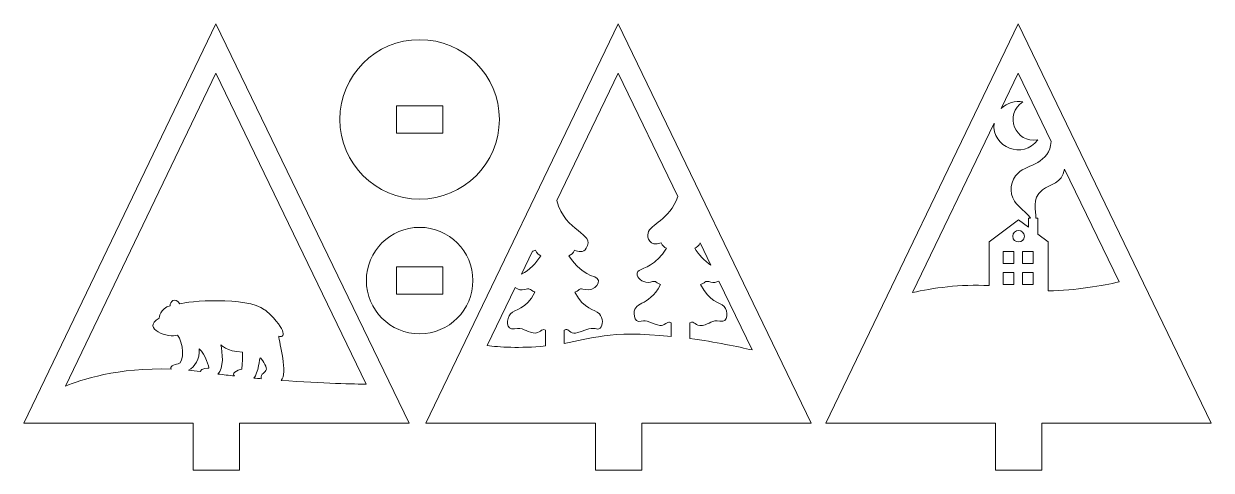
# Model space of a CAD drawing. Header units: inches. Extents: x 0.2 to 15.5, y 0.1 to 5.8.
import ezdxf

# ---------------------------------------------------------------- set-up
doc = ezdxf.new("R2010")
doc.units = ezdxf.units.IN
doc.header["$MEASUREMENT"] = 0
doc.layers.add('_U+0421_U+043B_U+043E_U+0439 1', color=7, linetype='Continuous')

msp = doc.modelspace()

# ---------------------------------------------------------------- linework, layer by layer
at = {"layer": '_U+0421_U+043B_U+043E_U+0439 1', "color": 1, "lineweight": 9, "true_color": 0xff0000}
for points in [[(2.659, 5.846), (0.172, 0.67), (2.365, 0.67), (2.365, 0.062), (2.967, 0.062), (2.967, 0.67), (5.161, 0.67), (2.659, 5.846)], [(7.867, 5.846), (5.38, 0.67), (7.573, 0.67), (7.573, 0.062), (8.175, 0.062), (8.175, 0.67), (10.369, 0.67), (7.867, 5.846)], [(13.045, 5.846), (10.558, 0.67), (12.752, 0.67), (12.752, 0.062), (13.353, 0.062), (13.353, 0.67), (15.547, 0.67), (13.045, 5.846)], [(5.598, 4.429), (4.996, 4.429), (4.996, 4.784), (5.598, 4.784), (5.598, 4.429), (5.598, 4.429)], [(12.992, 2.895), (12.992, 2.74), (12.854, 2.74), (12.854, 2.895), (12.992, 2.895)], [(13.241, 2.895), (13.241, 2.74), (13.104, 2.74), (13.104, 2.895), (13.241, 2.895)], [(5.598, 2.341), (4.996, 2.341), (4.996, 2.696), (5.598, 2.696), (5.598, 2.341), (5.598, 2.341)], [(12.992, 2.623), (12.992, 2.469), (12.854, 2.469), (12.854, 2.623), (12.992, 2.623)], [(13.104, 2.469), (13.104, 2.623), (13.241, 2.623), (13.241, 2.469), (13.104, 2.469)]]:
    msp.add_lwpolyline(points, dxfattribs=at)
for points, knots in [([(5.297, 5.639), (4.727, 5.639), (4.265, 5.177), (4.265, 4.607), (4.265, 4.036), (4.727, 3.574), (5.297, 3.574), (5.868, 3.574), (6.33, 4.036), (6.33, 4.607), (6.33, 5.177), (5.868, 5.639), (5.297, 5.639)], [0, 0, 0, 0, 1, 1, 1, 2, 2, 2, 3, 3, 3, 4, 4, 4, 4]), ([(3.309, 2.126), (3.304, 2.131), (3.297, 2.136), (3.291, 2.141), (3.291, 2.141), (3.291, 2.141), (3.291, 2.141), (3.291, 2.141), (3.291, 2.141), (3.291, 2.141), (3.055, 2.314), (2.289, 2.253), (2.192, 2.216), (2.126, 2.315), (2.063, 2.247), (2.068, 2.191), (1.932, 2.164), (1.925, 2.031), (1.925, 2.031), (1.682, 1.892), (2.059, 1.769), (2.161, 1.812), (2.241, 1.734), (2.253, 1.449), (2.173, 1.439), (2.114, 1.431), (2.056, 1.403), (2.082, 1.371), (1.391, 1.397), (0.906, 1.232), (0.711, 1.15), (0.711, 1.15), (2.66, 5.206), (2.66, 5.206), (2.66, 5.206), (4.607, 1.177), (4.607, 1.177), (4.467, 1.178), (4.05, 1.185), (3.504, 1.226), (3.596, 1.307), (3.479, 1.721), (3.473, 1.799), (3.543, 1.767), (3.604, 1.859), (3.309, 2.126)], [0, 0, 0, 0, 1, 1, 1, 2, 2, 2, 3, 3, 3, 4, 4, 4, 5, 5, 5, 6, 6, 6, 7, 7, 7, 8, 8, 8, 9, 9, 9, 10, 10, 10, 11, 11, 11, 12, 12, 12, 13, 13, 13, 14, 14, 14, 15, 15, 15, 15]), ([(7.868, 5.206), (7.868, 5.206), (8.639, 3.609), (8.639, 3.609), (8.533, 3.294), (8.282, 3.252), (8.255, 3.133), (8.242, 3.079), (8.27, 2.947), (8.423, 3.008), (8.44, 2.973), (8.466, 2.947), (8.495, 2.938), (8.45, 2.867), (8.397, 2.807), (8.339, 2.759), (8.198, 2.644), (8.097, 2.676), (8.116, 2.588), (8.126, 2.539), (8.204, 2.478), (8.286, 2.499), (8.374, 2.522), (8.331, 2.502), (8.417, 2.467), (8.259, 2.156), (8.047, 2.272), (8.078, 2.055), (8.086, 2.004), (8.114, 1.981), (8.168, 1.992), (8.212, 2.001), (8.219, 2.002), (8.277, 1.979), (8.45, 1.911), (8.434, 1.932), (8.51, 1.976), (8.529, 1.987), (8.541, 1.98), (8.555, 1.972), (8.555, 1.972), (8.555, 1.796), (8.555, 1.796), (7.737, 1.878), (7.514, 1.761), (7.171, 1.704), (7.171, 1.704), (7.171, 1.875), (7.171, 1.875), (7.185, 1.883), (7.197, 1.89), (7.216, 1.879), (7.286, 1.838), (7.271, 1.812), (7.449, 1.882), (7.564, 1.927), (7.59, 1.867), (7.635, 1.903), (7.676, 1.937), (7.673, 2.036), (7.625, 2.087), (7.562, 2.154), (7.428, 2.135), (7.309, 2.369), (7.395, 2.405), (7.352, 2.425), (7.44, 2.402), (7.565, 2.369), (7.681, 2.525), (7.564, 2.565), (7.419, 2.615), (7.315, 2.709), (7.231, 2.841), (7.26, 2.85), (7.286, 2.875), (7.303, 2.911), (7.354, 2.89), (7.415, 2.875), (7.455, 2.939), (7.577, 3.14), (7.182, 3.14), (7.074, 3.554), (7.074, 3.554), (7.868, 5.206), (7.868, 5.206)], [0, 0, 0, 0, 1, 1, 1, 2, 2, 2, 3, 3, 3, 4, 4, 4, 5, 5, 5, 6, 6, 6, 7, 7, 7, 8, 8, 8, 9, 9, 9, 10, 10, 10, 11, 11, 11, 12, 12, 12, 13, 13, 13, 14, 14, 14, 15, 15, 15, 16, 16, 16, 17, 17, 17, 18, 18, 18, 19, 19, 19, 20, 20, 20, 21, 21, 21, 22, 22, 22, 23, 23, 23, 24, 24, 24, 25, 25, 25, 26, 26, 26, 27, 27, 27, 28, 28, 28, 28]), ([(13.046, 5.206), (13.046, 5.206), (13.473, 4.322), (13.473, 4.322), (13.456, 4.027), (13.174, 4.029), (13.045, 3.912), (12.947, 3.822), (12.926, 3.659), (13, 3.548), (13.055, 3.463), (13.155, 3.41), (13.208, 3.327), (13.208, 3.327), (13.179, 3.327), (13.179, 3.327), (13.179, 3.327), (13.179, 3.211), (13.179, 3.211), (13.179, 3.211), (13.052, 3.306), (13.052, 3.306), (13.052, 3.306), (12.67, 3.019), (12.67, 3.019), (12.67, 3.019), (12.67, 2.453), (12.67, 2.453), (12.3, 2.477), (11.931, 2.419), (11.681, 2.364), (11.681, 2.364), (12.735, 4.558), (12.735, 4.558), (12.701, 4.241), (13.114, 4.081), (13.301, 4.342), (13.012, 4.286), (12.855, 4.675), (13.109, 4.833), (13.011, 4.852), (12.905, 4.826), (12.826, 4.748), (12.826, 4.748), (13.046, 5.206), (13.046, 5.206)], [0, 0, 0, 0, 1, 1, 1, 2, 2, 2, 3, 3, 3, 4, 4, 4, 5, 5, 5, 6, 6, 6, 7, 7, 7, 8, 8, 8, 9, 9, 9, 10, 10, 10, 11, 11, 11, 12, 12, 12, 13, 13, 13, 14, 14, 14, 15, 15, 15, 15]), ([(13.276, 3.327), (13.282, 3.419), (13.213, 3.577), (13.361, 3.693), (13.46, 3.771), (13.616, 3.77), (13.647, 3.963), (13.647, 3.963), (14.353, 2.501), (14.353, 2.501), (14.143, 2.454), (13.796, 2.39), (13.435, 2.384), (13.435, 2.384), (13.435, 3.019), (13.435, 3.019), (13.435, 3.019), (13.303, 3.118), (13.303, 3.118), (13.303, 3.118), (13.303, 3.327), (13.303, 3.327), (13.303, 3.327), (13.276, 3.327), (13.276, 3.327)], [0, 0, 0, 0, 1, 1, 1, 2, 2, 2, 3, 3, 3, 4, 4, 4, 5, 5, 5, 6, 6, 6, 7, 7, 7, 8, 8, 8, 8]), ([(5.297, 3.208), (4.917, 3.208), (4.608, 2.899), (4.608, 2.519), (4.608, 2.138), (4.917, 1.829), (5.297, 1.829), (5.678, 1.829), (5.987, 2.138), (5.987, 2.519), (5.987, 2.899), (5.678, 3.208), (5.297, 3.208)], [0, 0, 0, 0, 1, 1, 1, 2, 2, 2, 3, 3, 3, 4, 4, 4, 4]), ([(12.978, 3.092), (12.978, 3.191), (13.127, 3.191), (13.127, 3.092), (13.127, 2.994), (12.978, 2.994), (12.978, 3.092)], [0, 0, 0, 0, 1, 1, 1, 2, 2, 2, 2]), ([(9.069, 2.72), (8.983, 2.774), (8.913, 2.853), (8.859, 2.938), (8.888, 2.947), (8.913, 2.972), (8.93, 3.007), (8.93, 3.007), (9.069, 2.72), (9.069, 2.72)], [0, 0, 0, 0, 1, 1, 1, 2, 2, 2, 3, 3, 3, 3]), ([(6.759, 2.898), (6.771, 2.902), (6.784, 2.906), (6.796, 2.911), (6.812, 2.875), (6.838, 2.85), (6.867, 2.841), (6.804, 2.741), (6.721, 2.654), (6.615, 2.6), (6.615, 2.6), (6.759, 2.898), (6.759, 2.898)], [0, 0, 0, 0, 1, 1, 1, 2, 2, 2, 3, 3, 3, 4, 4, 4, 4]), ([(8.96, 1.938), (9.055, 1.954), (9.079, 2.014), (9.186, 1.992), (9.3, 1.968), (9.295, 2.124), (9.239, 2.184), (9.176, 2.251), (9.056, 2.232), (8.936, 2.467), (9.022, 2.502), (8.98, 2.522), (9.068, 2.499), (9.101, 2.49), (9.136, 2.494), (9.17, 2.512), (9.17, 2.512), (9.601, 1.62), (9.601, 1.62), (9.424, 1.661), (9.129, 1.723), (8.798, 1.768), (8.798, 1.768), (8.798, 1.972), (8.798, 1.972), (8.86, 2.008), (8.858, 1.921), (8.96, 1.938)], [0, 0, 0, 0, 1, 1, 1, 2, 2, 2, 3, 3, 3, 4, 4, 4, 5, 5, 5, 6, 6, 6, 7, 7, 7, 8, 8, 8, 9, 9, 9, 9]), ([(6.534, 2.429), (6.574, 2.399), (6.617, 2.391), (6.658, 2.402), (6.723, 2.419), (6.706, 2.418), (6.763, 2.383), (6.771, 2.378), (6.781, 2.373), (6.79, 2.369), (6.671, 2.135), (6.534, 2.152), (6.474, 2.087), (6.417, 2.027), (6.411, 1.871), (6.526, 1.895), (6.633, 1.917), (6.672, 1.857), (6.766, 1.841), (6.867, 1.824), (6.866, 1.911), (6.928, 1.875), (6.928, 1.875), (6.928, 1.672), (6.928, 1.672), (6.588, 1.638), (6.324, 1.657), (6.172, 1.677), (6.172, 1.677), (6.534, 2.429), (6.534, 2.429)], [0, 0, 0, 0, 1, 1, 1, 2, 2, 2, 3, 3, 3, 4, 4, 4, 5, 5, 5, 6, 6, 6, 7, 7, 7, 8, 8, 8, 9, 9, 9, 10, 10, 10, 10]), ([(2.454, 1.339), (2.404, 1.346), (2.355, 1.351), (2.307, 1.356), (2.388, 1.403), (2.451, 1.502), (2.445, 1.633), (2.531, 1.568), (2.57, 1.386), (2.57, 1.386), (2.57, 1.386), (2.471, 1.385), (2.454, 1.339)], [0, 0, 0, 0, 1, 1, 1, 2, 2, 2, 3, 3, 3, 4, 4, 4, 4]), ([(2.994, 1.373), (2.994, 1.373), (2.972, 1.376), (2.905, 1.331), (2.882, 1.315), (2.882, 1.298), (2.9, 1.283), (2.829, 1.291), (2.758, 1.299), (2.685, 1.308), (2.766, 1.376), (2.746, 1.588), (2.724, 1.688), (2.724, 1.688), (2.793, 1.597), (3.003, 1.593), (3.009, 1.491), (2.994, 1.373), (2.994, 1.373)], [0, 0, 0, 0, 1, 1, 1, 2, 2, 2, 3, 3, 3, 4, 4, 4, 5, 5, 5, 6, 6, 6, 6]), ([(3.314, 1.373), (3.304, 1.318), (3.231, 1.32), (3.248, 1.247), (3.231, 1.249), (3.169, 1.255), (3.152, 1.256), (3.208, 1.322), (3.228, 1.519), (3.232, 1.52), (3.246, 1.514), (3.319, 1.405), (3.314, 1.373)], [0, 0, 0, 0, 1, 1, 1, 2, 2, 2, 3, 3, 3, 4, 4, 4, 4])]:
    msp.add_open_spline(points, degree=3, knots=knots, dxfattribs=at)

doc.saveas('drawing.dxf')
